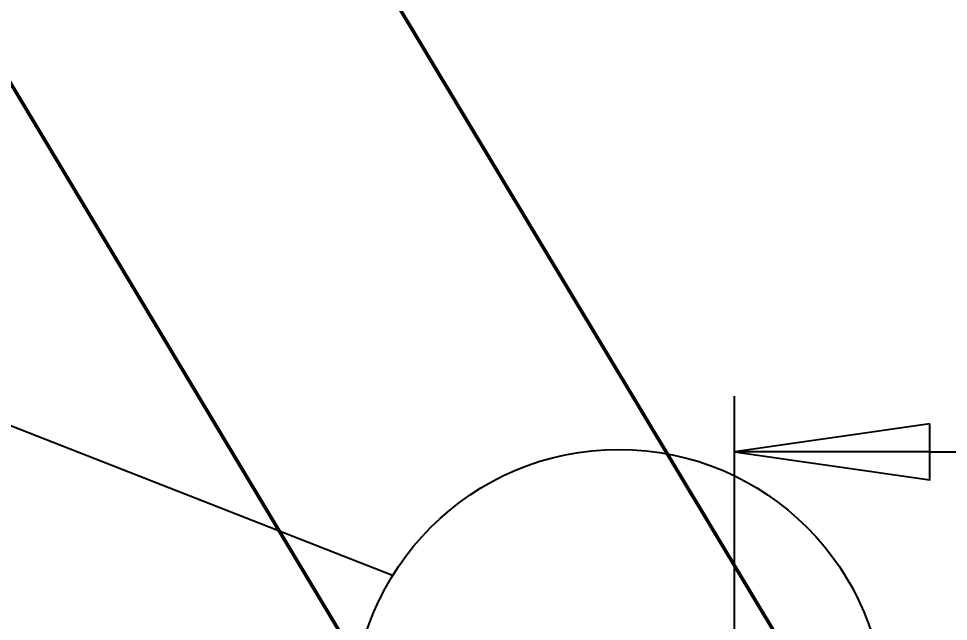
# Model space of a CAD drawing. Header units: millimetres. Extents: x 0 to 25230, y 0 to 17820.
# Drawn here: x 6384.2 to 6884, y 12959.6 to 13283.6 of the extents above; entities that cross this region are included whole.
import ezdxf

# ---------------------------------------------------------------- set-up
doc = ezdxf.new("R2010")
doc.units = ezdxf.units.MM
doc.header["$LTSCALE"] = 30
for name, color, linetype, lineweight in [('Видимый контур (ГОСТ)', 7, 'Continuous', 50), ('Граница выносного элемента (ГОСТ)', 7, 'Continuous', 25), ('Размер (ГОСТ)', 7, 'Continuous', 25)]:
    doc.layers.add(name, color=color, linetype=linetype, lineweight=lineweight)
doc.styles.add('Обычный текст (ГОСТ)', font='GOST Common Italic.ttf')
doc.dimstyles.new('Обычный (ГОСТ)', dxfattribs={"dimscale": 30, "dimtxt": 3.5, "dimasz": 3.5, "dimexe": 1, "dimexo": 0, "dimgap": 0.5, "dimtad": 1, "dimrnd": 1e-08, "dimtxsty": 'Обычный текст (ГОСТ)', "dimblk": 'Filled-1', "dimcen": 0.09, "dimdle": 15, "dimclrd": 256, "dimclre": 256, "dimclrt": 256, "dimazin": 2, "dimtfac": 0.714286, "dimtdec": 3, "dimtmove": 0, "dimatfit": 3, "dimfxl": 1, "dimtolj": 1, "dimlwd": 25, "dimlwe": 25, "dimarcsym": 0})

# ---------------------------------------------------------------- blocks, each defined once
blk = doc.blocks.new('Filled-1')
at = {"color": 0}
for p, q in [((0, 0), (-1, 0.1429)), ((-1, 0.1429), (-1, -0.1429)), ((-1, 0), (0, 0)), ((-1, -0.1429), (0, 0))]:
    blk.add_line(p, q, dxfattribs=at)
at = {"color": 0, "flags": 128}
blk.add_lwpolyline([(-1, -0.1429), (0, 0), (-1, 0.1429), (-1, -0.1429)], dxfattribs=at)
at = {"color": 0}
blk.add_solid([(-1, -0.1429), (0, 0), (-1, 0.1429), (-1, -0.1429)], dxfattribs=at)
blk = doc.blocks.new('*D138')
at = {"layer": 'Defpoints', "color": 0, "linetype": 'Continuous', "transparency": 16777216}
for p in [(7799.02, 13050.73), (7799.02, 13050.73), (6769.02, 12952.44)]:
    blk.add_point(p, dxfattribs=at)
at = {"layer": 'Размер (ГОСТ)', "linetype": 'Continuous', "lineweight": 25, "transparency": 16777216}
for p, q in [((6769.02, 12952.44), (6769.02, 13080.73)), ((6874.02, 13050.73), (7694.02, 13050.73))]:
    blk.add_line(p, q, dxfattribs=at)
at = {"layer": 'Размер (ГОСТ)', "linetype": 'Continuous', "lineweight": 25, "transparency": 16777216, "xscale": 105, "yscale": 105, "zscale": 105, "rotation": 180}
blk.add_blockref('Filled-1', (6769.02, 13050.73), dxfattribs=at)
at = {"layer": 'Размер (ГОСТ)', "linetype": 'Continuous', "lineweight": 25, "transparency": 16777216, "xscale": 105, "yscale": 105, "zscale": 105}
blk.add_blockref('Filled-1', (7799.02, 13050.73), dxfattribs=at)
at = {"layer": 'Размер (ГОСТ)', "linetype": 'Continuous', "lineweight": 25, "transparency": 16777216, "insert": (7155.04, 13170.73), "char_height": 105, "attachment_point": 1, "style": 'Обычный текст (ГОСТ)'}
blk.add_mtext('\\A1;1030', dxfattribs=at)
blk = doc.blocks.new('2dDetail0')
at = {"layer": 'Граница выносного элемента (ГОСТ)'}
blk.add_line((219.507, 432.807), (211.905, 435.786), dxfattribs=at)
blk.add_circle((223.562, 430.305), 4.765, dxfattribs=at)
blk = doc.blocks.new('*D166')
at = {"layer": 'Defpoints', "color": 0, "linetype": 'Continuous', "transparency": 16777216}
for p in [(1147.63, 15507.44), (1899.02, 15507.44), (12349.02, 11252.44)]:
    blk.add_point(p, dxfattribs=at)
at = {"layer": 'Размер (ГОСТ)', "linetype": 'Continuous', "lineweight": 25, "transparency": 16777216}
for p, q in [((1899.02, 15507.44), (1117.63, 15507.44)), ((1147.63, 11357.44), (1147.63, 15402.44)), ((12349.02, 11252.44), (1117.63, 11252.44))]:
    blk.add_line(p, q, dxfattribs=at)
at = {"layer": 'Размер (ГОСТ)', "linetype": 'Continuous', "lineweight": 25, "transparency": 16777216, "xscale": 105, "yscale": 105, "zscale": 105}
for p, rotation in [((1147.63, 15507.44), 90), ((1147.63, 11252.44), 270)]:
    blk.add_blockref('Filled-1', p, dxfattribs=dict(at, rotation=rotation))
at = {"layer": 'Размер (ГОСТ)', "linetype": 'Continuous', "lineweight": 25, "transparency": 16777216, "insert": (1027.63, 13149.77), "char_height": 105, "attachment_point": 1, "rotation": 90, "style": 'Обычный текст (ГОСТ)'}
blk.add_mtext('\\A1;\\fGOST Common|b0|i1;4255±2', dxfattribs=at)

msp = doc.modelspace()

# ---------------------------------------------------------------- linework, layer by layer
at = {"layer": 'Видимый контур (ГОСТ)'}
for p, q in [((6389.213, 13621.513), (7512.344, 11752.31)), ((6209.41, 13532.436), (7340.911, 11649.302))]:
    msp.add_line(p, q, dxfattribs=at)

# ---------------------------------------------------------------- block references
at = {"layer": 'Граница выносного элемента (ГОСТ)', "xscale": 30, "yscale": 30, "zscale": 30}
msp.add_blockref('2dDetail0', (0, 0), dxfattribs=at)

# ---------------------------------------------------------------- dimensions: what is measured, and where the dimension line sits
at = {"layer": 'Размер (ГОСТ)', "linetype": 'Continuous', "lineweight": 25}
dim = msp.add_linear_dim(base=(1147.627, 15507.436), p1=(12349.018, 11252.436), p2=(1899.018, 15507.436), angle=90, text='\\fGOST Common|b0|i1;<>±2', dimstyle='Обычный (ГОСТ)', override={"dimgap": 0.5, "dimdec": 2, "dimtol": 0, "dimlim": 0, "dimtp": 0, "dimtm": 0, "dimtdec": 3, "dimtofl": 0, "dimatfit": 1}, dxfattribs=at)
dim.commit()
dim.dimension.update_dxf_attribs({"geometry": '*D166', "text_midpoint": (1147.627, 13379.936), "dimtype": 160})
dim = msp.add_linear_dim(base=(7799.018, 13050.733), p1=(6769.018, 12952.436), p2=(7799.018, 13050.733), dimstyle='Обычный (ГОСТ)', override={"dimgap": 0.5, "dimdec": 2, "dimse2": 1, "dimtol": 0, "dimlim": 0, "dimtp": 0, "dimtm": 0, "dimtdec": 3, "dimtofl": 0, "dimatfit": 1}, dxfattribs=at)
dim.commit()
dim.dimension.update_dxf_attribs({"geometry": '*D138', "text_midpoint": (7284.018, 13050.733), "dimtype": 160})

doc.saveas('drawing.dxf')
